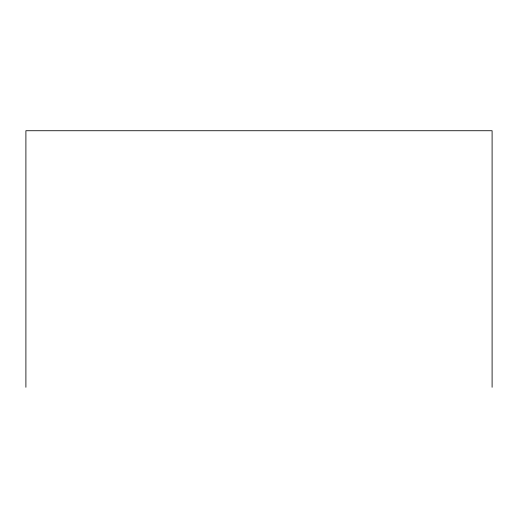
<?xml version="1.0" encoding="UTF-8"?>
<svg xmlns="http://www.w3.org/2000/svg" width="518" height="518" viewBox="0 0 518 518"><rect width="100%" height="100%" fill="white"/><g stroke="black" fill="none" stroke-linecap="round" stroke-linejoin="round"><path stroke-width="0.78" d="M492.1 387.27L492.1 130.73L25.9 130.73L25.9 387.27"/></g></svg>
